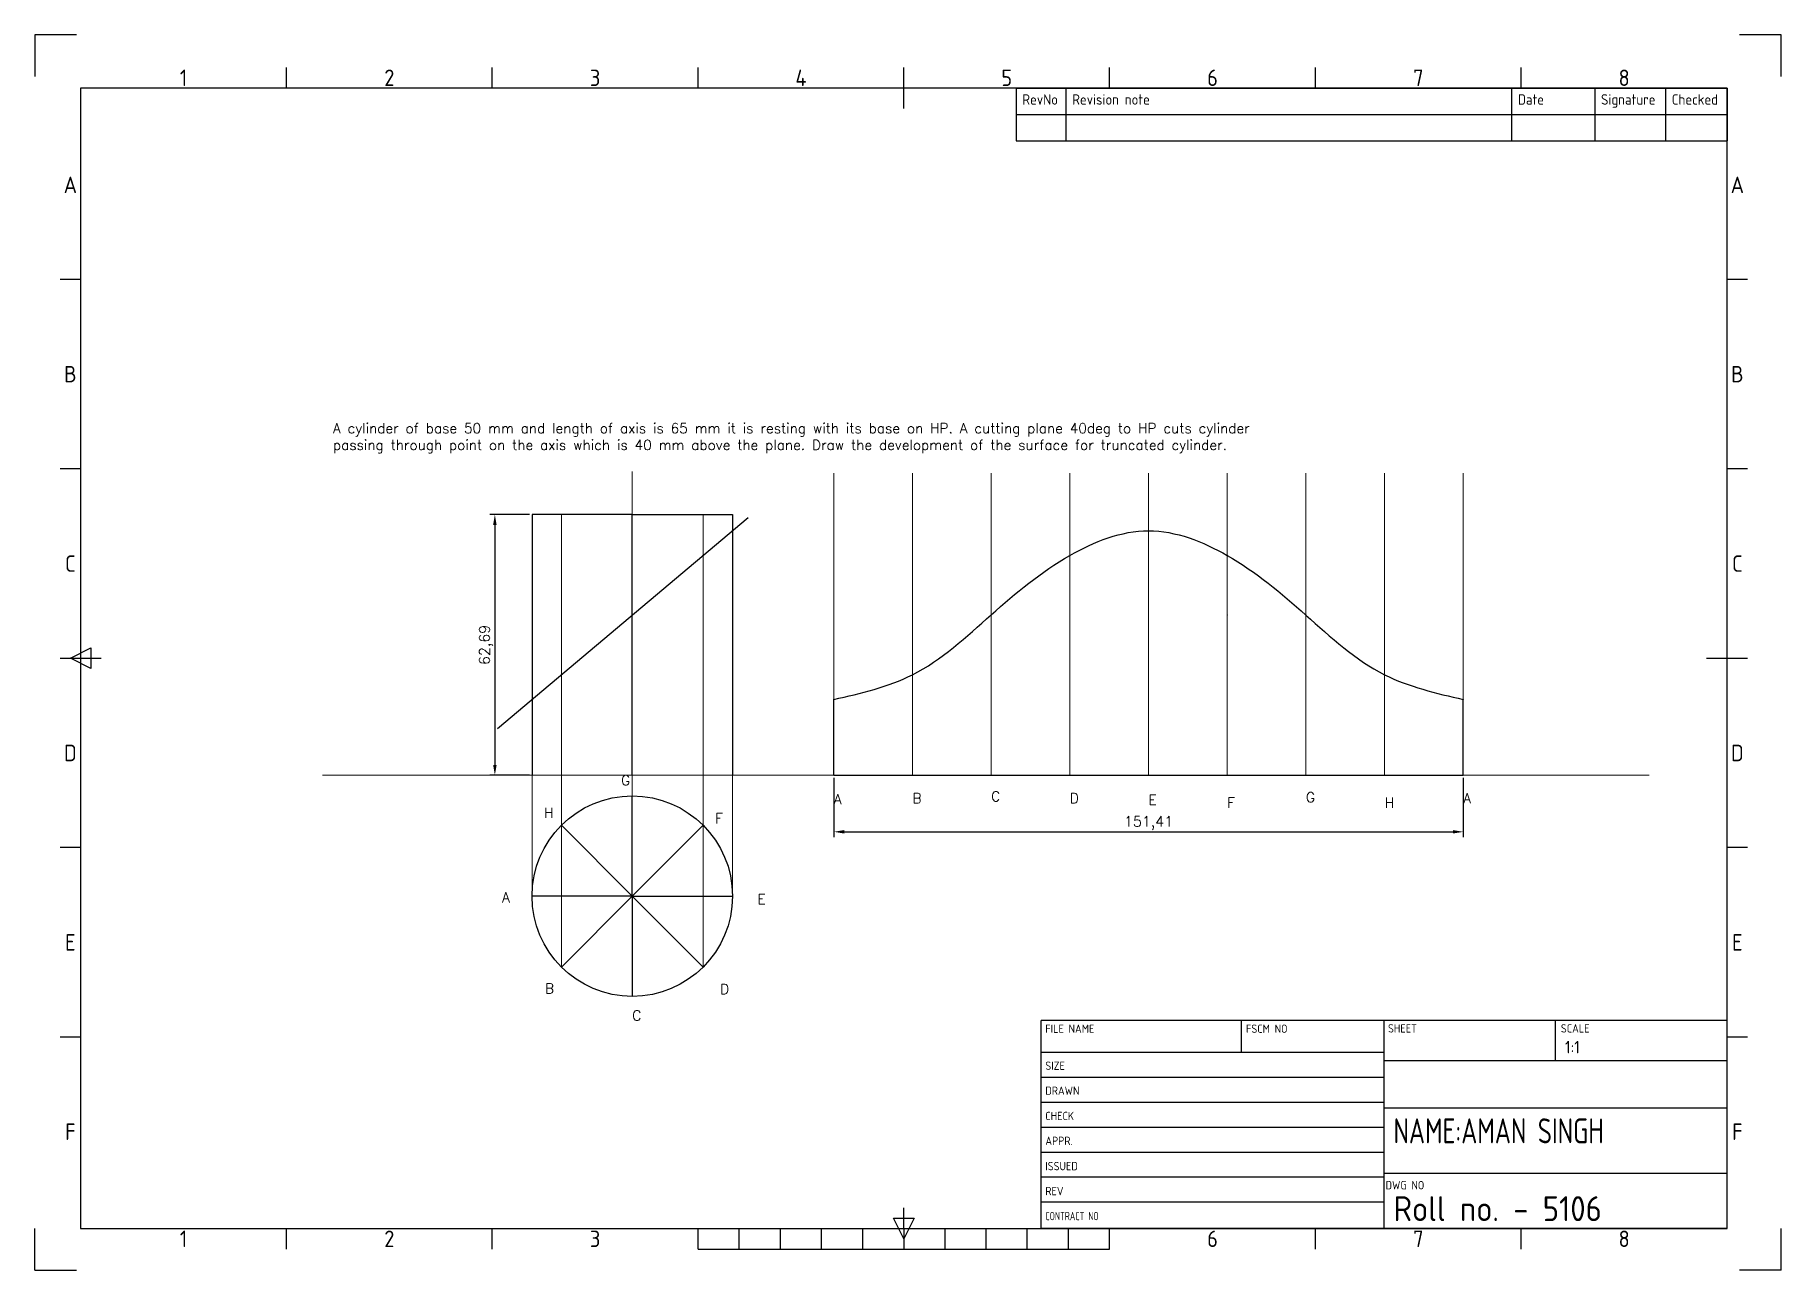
# Paper-space layout 'ISO A3 Title Block' of a CAD drawing. Header units: millimetres. Extents: x -9746477 to 420, y -4859505 to 1246.
# Drawn here: x 0 to 420, y 0 to 297 of the extents above; entities outside this region: 2.
import ezdxf
from ezdxf.enums import TextEntityAlignment as Align

# ---------------------------------------------------------------- set-up
doc = ezdxf.new("R2010")
doc.units = ezdxf.units.MM
doc.layers.add('Layer1', color=7, linetype='Continuous', transparency=0.5)
doc.layers.add('Layer2', color=3, linetype='Continuous', lineweight=15)
doc.layers.add('Title Block', color=7, linetype='Continuous')
doc.styles.add('ACISOTS', font='isocp.shx', dxfattribs={"height": 1})
doc.styles.add('ISO Proportional', font='isocp.shx')
doc.styles.get("Standard").update_dxf_attribs({"font": 'simplex.shx'})
doc.dimstyles.new('ISO-25', dxfattribs={"dimtxt": 2.5, "dimasz": 2.5, "dimexe": 1.25, "dimexo": 0.625, "dimtad": 1, "dimtxsty": 'Standard', "dimcen": 2.5, "dimadec": 0, "dimazin": 0, "dimtfac": 1, "dimtmove": 0, "dimatfit": 3, "dimfxl": 1, "dimarcsym": 0})

# ---------------------------------------------------------------- blocks, each defined once
blk = doc.blocks.new('*T3')
at = {"layer": 'Title Block', "color": 0, "lineweight": -2}
for p, q in [((0, 0), (12, 0)), ((0, 0), (0, -6.33)), ((12, 0), (119.19, 0)), ((12, 0), (12, -6.33)), ((119.19, 0), (139.19, 0)), ((119.19, 0), (119.19, -6.33)), ((139.19, 0), (156.21, 0)), ((139.19, 0), (139.19, -6.33)), ((156.21, 0), (171, 0)), ((156.21, 0), (156.21, -6.33)), ((171, 0), (171, -6.33)), ((0, -6.33), (12, -6.33)), ((0, -6.33), (0, -12.67)), ((12, -6.33), (119.19, -6.33)), ((12, -6.33), (12, -12.67)), ((119.19, -6.33), (139.19, -6.33)), ((119.19, -6.33), (119.19, -12.67)), ((139.19, -6.33), (156.21, -6.33)), ((139.19, -6.33), (139.19, -12.67)), ((156.21, -6.33), (171, -6.33)), ((156.21, -6.33), (156.21, -12.67)), ((171, -6.33), (171, -12.67)), ((0, -12.67), (12, -12.67)), ((12, -12.67), (119.19, -12.67)), ((119.19, -12.67), (139.19, -12.67)), ((139.19, -12.67), (156.21, -12.67)), ((156.21, -12.67), (171, -12.67))]:
    blk.add_line(p, q, dxfattribs=at)
at = {"layer": 'Title Block', "color": 0, "char_height": 2.5, "attachment_point": 1, "style": 'ISO Proportional'}
for s, insert, width in [('RevNo', (1.5, -1.5), 9), ('Revision note', (13.5, -1.5), 104.1871), ('Date', (120.69, -1.5), 17), ('Signature', (140.69, -1.5), 14.0204), ('Checked', (157.71, -1.5), 11.7925)]:
    blk.add_mtext(s, dxfattribs=dict(at, insert=insert, width=width))
blk = doc.blocks.new('Title Block')
at = {"layer": 'Title Block'}
for p, q in [((0, 297), (0, 287)), ((10, 297), (0, 297)), ((420, 297), (410, 297)), ((420, 287), (420, 297)), ((60.5, 284.23), (60.5, 289.18)), ((110, 284.23), (110, 289.18)), ((159.5, 284.23), (159.5, 289.18)), ((209, 279.28), (209, 289.18)), ((258.5, 284.23), (258.5, 289.18)), ((308, 284.23), (308, 289.18)), ((357.5, 284.23), (357.5, 289.18)), ((407, 284.23), (11, 284.23)), ((11, 284.23), (11, 10)), ((407, 10), (407, 284.23)), ((11, 238.19), (6.05, 238.19)), ((411.95, 238.19), (407, 238.19)), ((11, 192.66), (6.05, 192.66)), ((411.95, 192.66), (407, 192.66)), ((6.05, 147.12), (15.95, 147.12)), ((8.52, 147.12), (13.47, 149.59)), ((13.47, 144.64), (8.52, 147.12)), ((13.47, 149.59), (13.47, 144.64)), ((402.05, 147.12), (411.95, 147.12)), ((11, 101.58), (6.05, 101.58)), ((411.95, 101.58), (407, 101.58)), ((407, 60), (242, 60)), ((242, 10), (242, 60)), ((290.14, 60), (290.14, 52.38)), ((324.5, 10), (324.5, 60)), ((365.75, 50.35), (365.75, 60)), ((407, 10), (407, 60)), ((11, 56.03), (6.05, 56.03)), ((411.95, 56.03), (407, 56.03)), ((242, 52.38), (324.5, 52.38)), ((242, 46.38), (324.5, 46.38)), ((407, 50.35), (324.5, 50.35)), ((242, 40.38), (324.5, 40.38)), ((324.5, 39.01), (407, 39.01)), ((242, 34.38), (324.5, 34.38)), ((242, 28.38), (324.5, 28.38)), ((242, 22.38), (324.5, 22.38)), ((324.5, 23.29), (407, 23.29)), ((209, 10), (209, 14.95)), ((242, 16.38), (324.5, 16.38)), ((0, 0), (0, 10)), ((11, 10), (407, 10)), ((60.5, 5.05), (60.5, 10)), ((110, 5.05), (110, 10)), ((159.5, 5.05), (159.5, 10)), ((169.4, 5.05), (169.4, 10)), ((179.3, 5.05), (179.3, 10)), ((189.2, 5.05), (189.2, 10)), ((199.1, 5.05), (199.1, 10)), ((206.53, 12.47), (211.47, 12.47)), ((209, 7.52), (206.53, 12.47)), ((211.47, 12.47), (209, 7.52)), ((209, 10), (209, 5.05)), ((218.9, 5.05), (218.9, 10)), ((228.8, 5.05), (228.8, 10)), ((238.7, 5.05), (238.7, 10)), ((407, 10), (242, 10)), ((248.6, 5.05), (248.6, 10)), ((258.5, 5.05), (258.5, 10)), ((308, 5.05), (308, 10)), ((357.5, 5.05), (357.5, 10)), ((420, 0), (420, 10)), ((159.5, 5.05), (258.5, 5.05)), ((0, 0), (10, 0)), ((420, 0), (410, 0))]:
    blk.add_line(p, q, dxfattribs=at)
blk.add_blockref('*T3', (236, 284.23))
at = {"layer": 'Title Block', "style": 'ISO Proportional'}
for s, p in [('1', (35.75, 286.7)), ('2', (85.25, 286.7)), ('3', (134.75, 286.7)), ('4', (184.25, 286.7)), ('5', (233.75, 286.7)), ('6', (283.25, 286.7)), ('7', (332.75, 286.7)), ('8', (382.25, 286.7)), ('A', (8.52, 260.96)), ('A', (409.48, 260.96)), ('B', (8.52, 215.43)), ('B', (409.48, 215.43)), ('C', (8.52, 169.88)), ('C', (409.48, 169.88)), ('D', (8.52, 124.34)), ('D', (409.48, 124.34)), ('E', (8.52, 78.8)), ('E', (409.48, 78.8)), ('F', (8.52, 33.27)), ('F', (409.48, 33.27)), ('1', (35.75, 7.52)), ('2', (85.25, 7.52)), ('3', (134.75, 7.52)), ('6', (283.25, 7.52)), ('7', (332.75, 7.52)), ('8', (382.25, 7.52))]:
    blk.add_text(s, height=3.96, dxfattribs=at).set_placement(p, align=Align.MIDDLE)
at = {"layer": 'Title Block', "lineweight": 25, "style": 'ACISOTS'}
for s, p in [('FILE NAME', (243.03, 57.04)), ('FSCM NO', (291.3, 57.04)), ('SHEET', (325.45, 57.11)), ('SCALE', (367.03, 57.11)), ('SIZE', (243.03, 48.14)), ('DRAWN', (243.03, 42.14)), ('CHECK', (243.03, 36.05)), ('APPR.', (243.03, 30.08)), ('ISSUED', (243.03, 23.99)), ('REV', (243.03, 17.99))]:
    blk.add_text(s, height=2, dxfattribs=at).set_placement(p)
at = {"layer": 'Title Block', "lineweight": 25, "style": 'ACISOTS', "width": 0.683519}
blk.add_text('CONTRACT NO', height=2, dxfattribs=at).set_placement((243.03, 11.99))
at = {"layer": 'Title Block', "insert": (324.88, 21.41), "char_height": 2, "width": 8.8, "attachment_point": 1, "style": 'ACISOTS'}
blk.add_mtext('DWG NO', dxfattribs=at)
at = {"layer": 'Title Block', "lineweight": 35, "style": 'ACISOTS'}
for tag, p, height in [('FILE_NAME', (254.41, 53.9), 3), ('FSCM_NO', (293.68, 53.04), 3), ('SHEET', (326.77, 52.11), 3), ('SCALE', (368.02, 52.11), 3), ('SIZE', (254.7, 48.23), 3), ('DESIGN_ACTIVITY', (328.79, 43.14), 3.5), ('CHECK_DATE', (254.41, 41.9), 3), ('CHECK_DATE', (254.7, 36.14), 3), ('CHECKED_BY', (277.96, 36.14), 3), ('SHEETNAME', (326.77, 30.48), 6), ('APPROVAL_DATE', (254.7, 30.17), 3), ('APPROVED_BY', (277.96, 30.17), 3), ('ISSUE_DATE', (254.7, 24.08), 3), ('ISSUED_BY', (277.96, 24.08), 3), ('DRAWING_SUBTITLE', (328.79, 25.44), 3), ('REVISION', (254.7, 18.08), 3), ('SHEETNUMBER-NAME', (326.77, 11.76), 6), ('CONTRACT_NO', (254.7, 12.08), 3.5)]:
    blk.add_attdef(tag, p, '', height=height, dxfattribs=at)
blk = doc.blocks.new('*U15')
at = {"layer": 'Layer1'}
blk.add_line((-12.05, 0), (12.05, 0), dxfattribs=at)
blk = doc.blocks.new('*U16')
at = {"layer": 'Layer1', "color": 0, "linetype": 'ByBlock', "lineweight": -2, "transparency": 16777216}
for p, rotation in [((1154.11, 1821.95), 90), ((1145.59, 1818.42), 135), ((1162.64, 1818.42), 45), ((1142.06, 1809.9), 180), ((1145.59, 1801.37), 225), ((1154.11, 1797.84), 270), ((1162.64, 1801.37), 315.0000000000001)]:
    blk.add_blockref('*U15', p, dxfattribs=dict(at, rotation=rotation))
blk.add_blockref('*U15', (1166.17, 1809.9), dxfattribs=at)
blk = doc.blocks.new('*D17')
at = {"layer": 'Defpoints', "color": 0, "transparency": 16777216}
for p in [(192.16, 118.98), (343.57, 118.98), (343.57, 105.38)]:
    blk.add_point(p, dxfattribs=at)
at = {"layer": 'Layer1', "color": 0, "lineweight": -2, "transparency": 16777216}
for p, q in [((192.16, 118.36), (192.16, 104.13)), ((343.57, 118.36), (343.57, 104.13)), ((194.66, 105.38), (341.07, 105.38))]:
    blk.add_line(p, q, dxfattribs=at)
at = {"layer": 'Layer1', "color": 0, "transparency": 16777216}
for points in [[(194.66, 105.8), (194.66, 104.97), (192.16, 105.38)], [(341.07, 105.8), (341.07, 104.97), (343.57, 105.38)]]:
    blk.add_solid(points, dxfattribs=at)
at = {"layer": 'Layer1', "color": 0, "transparency": 16777216, "insert": (267.86, 107.5), "char_height": 2.5, "attachment_point": 5}
blk.add_mtext('151,41', dxfattribs=at)
blk = doc.blocks.new('*D18')
at = {"layer": 'Defpoints', "color": 0, "transparency": 16777216}
for p in [(119.57, 181.67), (110.63, 118.98), (119.57, 118.98)]:
    blk.add_point(p, dxfattribs=at)
at = {"layer": 'Layer1', "color": 0, "lineweight": -2, "transparency": 16777216}
for p, q in [((118.94, 181.67), (109.38, 181.67)), ((110.63, 179.17), (110.63, 121.48)), ((118.94, 118.98), (109.38, 118.98))]:
    blk.add_line(p, q, dxfattribs=at)
at = {"layer": 'Layer1', "color": 0, "transparency": 16777216}
for points in [[(110.21, 179.17), (111.05, 179.17), (110.63, 181.67)], [(110.21, 121.48), (111.05, 121.48), (110.63, 118.98)]]:
    blk.add_solid(points, dxfattribs=at)
at = {"layer": 'Layer1', "color": 0, "transparency": 16777216, "insert": (108.52, 150.32), "char_height": 2.5, "attachment_point": 5, "rotation": 90}
blk.add_mtext('62,69', dxfattribs=at)
blk = doc.blocks.new('*D7')
at = {"layer": 'Defpoints', "color": 0, "transparency": 16777216}
for p in [(-2933.27, 1246.36), (-2776.27, 1246.36), (-2776.27, 1232.26)]:
    blk.add_point(p, dxfattribs=at)
at = {"layer": 'Layer1', "color": 0, "lineweight": -2, "transparency": 16777216}
for p, q in [((-2933.27, 1245.74), (-2933.27, 1231.01)), ((-2776.27, 1245.74), (-2776.27, 1231.01)), ((-2930.77, 1232.26), (-2778.77, 1232.26))]:
    blk.add_line(p, q, dxfattribs=at)
at = {"layer": 'Layer1', "color": 0, "transparency": 16777216}
for points in [[(-2930.77, 1232.68), (-2930.77, 1231.85), (-2933.27, 1232.26)], [(-2778.77, 1232.68), (-2778.77, 1231.85), (-2776.27, 1232.26)]]:
    blk.add_solid(points, dxfattribs=at)
at = {"layer": 'Layer1', "color": 0, "transparency": 16777216, "insert": (-2854.77, 1234.14), "char_height": 2.5, "attachment_point": 5}
blk.add_mtext('157', dxfattribs=at)

psp = doc.layouts.new('ISO A3 Title Block')

# ---------------------------------------------------------------- linework, layer by layer
psp.add_line((-9746476.902, -4859504.502), (-9746276.902, -4859504.502))
at = {"layer": 'Layer1'}
for p, q in [((111.28, 130.233), (171.539, 180.933)), ((143.679, 181.666), (119.569, 181.666)), ((119.569, 181.666), (119.569, 118.98)), ((143.679, 118.98), (143.679, 181.666)), ((143.679, 181.666), (167.789, 181.666)), ((167.789, 181.666), (167.789, 118.98)), ((143.679, 118.98), (143.679, 157.556)), ((143.679, 157.556), (143.679, 157.556)), ((192.158, 118.98), (192.158, 137.208)), ((343.568, 118.98), (343.568, 137.208)), ((192.158, 118.98), (343.568, 118.98))]:
    psp.add_line(p, q, dxfattribs=at)
psp.add_circle((143.679, 89.913), 24.11, dxfattribs=at)
psp.add_spline([(192.158, 137.208), (211.084, 143.149), (230.01, 157.556), (248.936, 171.837), (267.863, 177.778), (286.789, 171.837), (305.715, 157.493), (324.641, 143.149), (343.568, 137.208)], degree=3, dxfattribs=at)
for p in [(211.084, 118.98), (230.01, 118.98), (248.936, 118.98), (267.863, 118.98), (286.789, 118.98), (305.715, 118.98), (324.641, 118.98)]:
    psp.add_point(p, dxfattribs=at)
at = {"layer": 'Layer2'}
for p, q in [((143.679, 114.023), (143.679, 192.03)), ((192.158, 118.98), (192.158, 191.598)), ((211.084, 118.98), (211.084, 191.598)), ((230.01, 118.98), (230.01, 191.598)), ((248.936, 118.98), (248.936, 191.598)), ((267.863, 118.98), (267.863, 191.598)), ((286.789, 118.98), (286.789, 191.598)), ((305.715, 118.98), (305.715, 191.598)), ((324.641, 118.98), (324.641, 191.598)), ((343.568, 118.98), (343.568, 191.598)), ((126.631, 118.98), (126.631, 181.666)), ((160.727, 181.666), (160.727, 118.98)), ((69.146, 118.98), (388.299, 118.98)), ((119.569, 89.913), (119.569, 118.98)), ((126.631, 72.865), (126.631, 118.98)), ((160.727, 72.865), (160.727, 118.98)), ((167.789, 89.913), (167.789, 118.98))]:
    psp.add_line(p, q, dxfattribs=at)
for p in [(167.789, 177.778), (267.863, 177.778), (160.727, 171.837), (248.936, 171.837), (286.789, 171.837), (143.679, 157.493), (230.01, 157.556), (286.789, 157.556), (305.715, 157.493), (126.631, 143.149), (211.084, 143.149), (324.641, 143.149), (119.569, 137.208), (192.158, 137.208), (343.568, 137.208)]:
    psp.add_point(p, dxfattribs=at)

# ---------------------------------------------------------------- block references
ref = psp.add_blockref('Title Block', (0, 0))
ref.add_attrib('SHEETNAME', 'NAME:AMAN SINGH ', (326.775, 30.475), dxfattribs={"layer": 'Title Block', "lineweight": 35, "height": 6, "style": 'ACISOTS', "width": 0.8})
ref.add_attrib('SHEETNUMBER-NAME', 'Roll no. - 5106', (326.775, 11.765), dxfattribs={"layer": 'Title Block', "lineweight": 35, "height": 6, "style": 'ACISOTS'})
ref.add_attrib('SCALE', '1:1', (368.025, 52.113), dxfattribs={"layer": 'Title Block', "lineweight": 35, "height": 3, "style": 'ACISOTS'})
at = {"layer": 'Layer1'}
psp.add_blockref('*U16', (-1010.433, -1719.985), dxfattribs=at)

# ---------------------------------------------------------------- texts
at = {"insert": (71.695, 203.636), "char_height": 2.410984, "attachment_point": 1}
psp.add_mtext_dynamic_manual_height_columns('A cylinder of base 50 mm and length of axis is 65 mm it is resting with its base on HP. A cutting plane 40deg to HP cuts cylinder \\Ppassing through point on the axis which is 40 mm above the plane. Draw the development of the surface for truncated cylinder.  ', width=312.14558, gutter_width=12.055, heights=[25.187], dxfattribs=at)
at = {"layer": 'Layer1', "char_height": 2.411, "attachment_point": 1}
for s, width, insert in [('G', 3.93392, (140.988, 118.98)), ('H', 4.18172, (122.449, 111.143)), ('F', 0.91398, (163.598, 109.832)), ('B', 0.48571, (122.688, 68.922)), ('D', 4.41833, (164.817, 68.775))]:
    psp.add_mtext_dynamic_manual_height_columns(s, width=width, gutter_width=12.055, heights=[0], dxfattribs=dict(at, insert=insert))
for s, insert in [('A ', (112.37, 90.834)), ('E', (173.777, 90.403)), ('C', (143.679, 62.416))]:
    psp.add_mtext(s, dxfattribs=dict(at, insert=insert))
at = {"layer": 'Layer2', "char_height": 2.411, "attachment_point": 1}
for s, width, insert in [('A', 1.73, (192.158, 114.46)), ('B', 2.26632, (211.084, 114.659)), ('C', 3.23514, (230.01, 115.108)), ('D', 5.71772, (248.936, 114.676)), ('E', 4.09153, (267.863, 114.244)), ('F', 4.4116, (286.789, 113.596)), ('G', 5.38043, (305.715, 114.892)), ('H', 5.05174, (324.641, 113.596)), ('A', 7.31807, (343.568, 114.676))]:
    psp.add_mtext_dynamic_manual_height_columns(s, width=width, gutter_width=12.055, heights=[0], dxfattribs=dict(at, insert=insert))

# ---------------------------------------------------------------- dimensions: what is measured, and where the dimension line sits
at = {"layer": 'Layer1'}
for base, p1, p2, picture, middle in [((-2776.268, 1232.263), (-2933.268, 1246.36), (-2776.268, 1246.36), '*D7', (-2854.768, 1234.138)), ((343.568, 105.385), (192.158, 118.98), (343.568, 118.98), '*D17', (267.863, 107.498))]:
    dim = psp.add_linear_dim(base=base, p1=p1, p2=p2, dimstyle='ISO-25', dxfattribs=at)
    dim.commit()
    dim.dimension.update_dxf_attribs({"geometry": picture, "text_midpoint": middle})
dim = psp.add_linear_dim(base=(110.631, 118.98), p1=(119.569, 181.666), p2=(119.569, 118.98), angle=90, dimstyle='ISO-25', dxfattribs=at)
dim.commit()
dim.dimension.update_dxf_attribs({"geometry": '*D18', "text_midpoint": (108.518, 150.323)})

doc.saveas('drawing.dxf')
